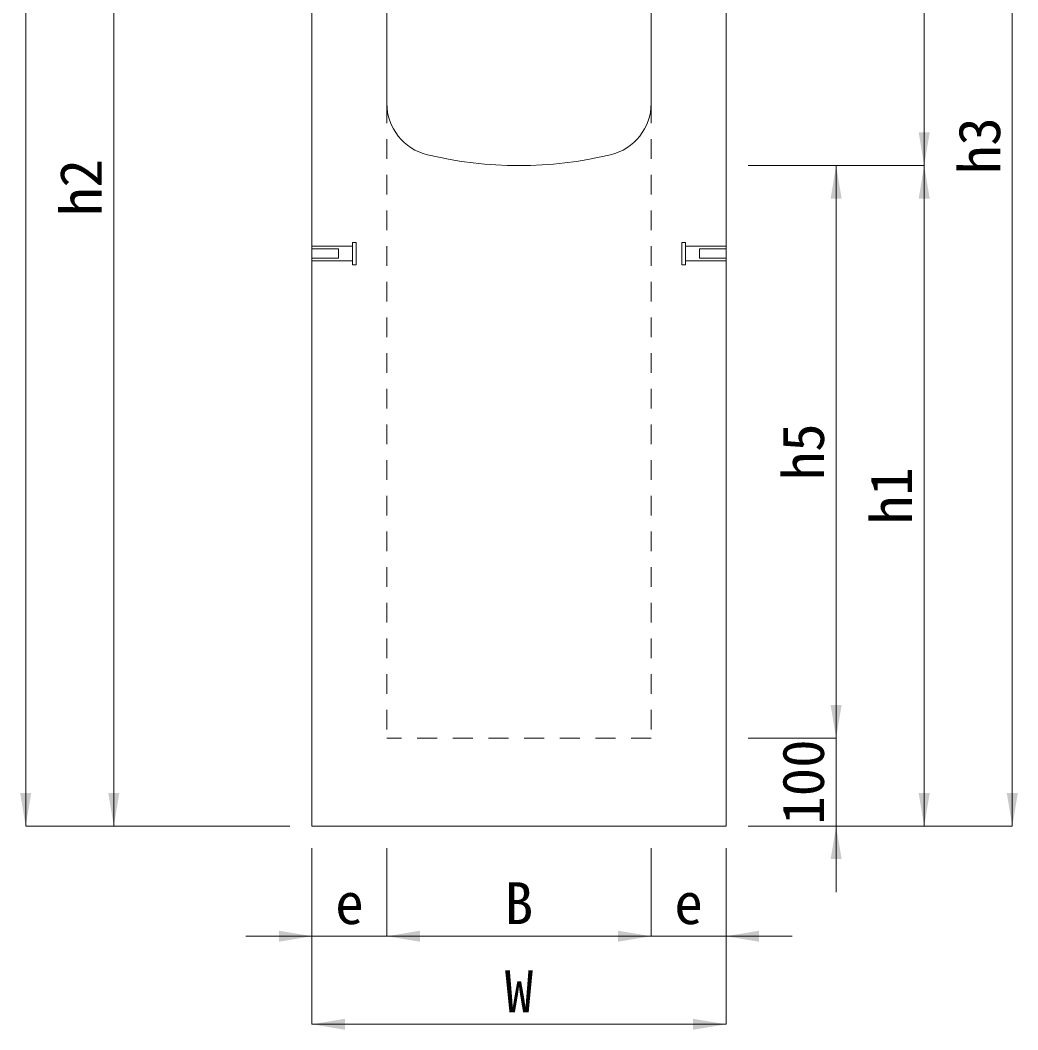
# Model space of a CAD drawing. Units: millimetres at full size; details may follow other scales. Extents: x -36174 to -11409, y 24892 to 47415.
# Drawn here: x -31471 to -30339, y 33688 to 34834 of the extents above; entities that cross this region are included whole.
import ezdxf
from ezdxf.enums import TextEntityAlignment as Align

# ---------------------------------------------------------------- set-up
doc = ezdxf.new("R2010")
doc.units = ezdxf.units.MM
doc.header["$LTSCALE"] = 30
doc.linetypes.add('DASHED', pattern=[7.5, 6, -1.5])
doc.linetypes.add('USER1', pattern=[1.35, 0.75, -0.6])
for name, color, linetype, lineweight in [('寸法線', 7, 'Continuous', 9), ('本体', 2, 'Continuous', 20), ('ｲﾝｻｰﾄ', 3, 'USER1', 9)]:
    doc.layers.add(name, color=color, linetype=linetype, lineweight=lineweight)
doc.styles.add('ＭＳ ゴシック', font='')
doc.styles.get('ＭＳ ゴシック').set_extended_font_data('MS Gothic')

# ---------------------------------------------------------------- blocks, each defined once
blk = doc.blocks.new('filled_arrow')
at = {"color": 0, "linetype": 'Continuous', "lineweight": -2}
blk.add_solid([(7.5, 1.25), (0, 0), (7.5, -1.25)], dxfattribs=at)

msp = doc.modelspace()

# ---------------------------------------------------------------- linework, layer by layer
at = {"layer": '寸法線'}
for p, q in [((-31465.17, 35496.26), (-31465.17, 33919.26)), ((-30345.17, 33919.26), (-30345.17, 35464.26)), ((-31365.17, 35369.26), (-31365.17, 33919.26)), ((-30445.17, 35369.26), (-30445.17, 34669.26)), ((-30645.17, 34669.26), (-30445.17, 34669.26)), ((-30645.17, 34669.26), (-30445.17, 34669.26)), ((-30645.17, 34669.26), (-30545.17, 34669.26)), ((-30545.17, 34019.26), (-30545.17, 34669.26)), ((-30445.17, 34669.26), (-30445.17, 33919.26)), ((-30545.17, 33844.26), (-30545.17, 34094.26)), ((-30645.17, 34019.26), (-30545.17, 34019.26)), ((-30645.17, 34019.26), (-30545.17, 34019.26)), ((-31165.17, 33919.26), (-31465.17, 33919.26)), ((-31165.17, 33919.26), (-31365.17, 33919.26)), ((-30645.17, 33919.26), (-30445.17, 33919.26)), ((-30645.17, 33919.26), (-30345.17, 33919.26)), ((-30645.17, 33919.26), (-30545.17, 33919.26)), ((-31140.17, 33894.26), (-31140.17, 33794.26)), ((-31140.17, 33894.26), (-31140.17, 33694.26)), ((-31055.17, 33894.26), (-31055.17, 33794.26)), ((-31055.17, 33894.26), (-31055.17, 33794.26)), ((-30755.17, 33894.26), (-30755.17, 33794.26)), ((-30755.17, 33894.26), (-30755.17, 33794.26)), ((-30670.17, 33894.26), (-30670.17, 33794.26)), ((-30670.17, 33894.26), (-30670.17, 33694.26)), ((-30980.17, 33794.26), (-31215.17, 33794.26)), ((-30755.17, 33794.26), (-31055.17, 33794.26)), ((-30595.17, 33794.26), (-30830.17, 33794.26)), ((-30670.17, 33694.26), (-31140.17, 33694.26))]:
    msp.add_line(p, q, dxfattribs=at)
at = {"layer": '本体'}
for p, q in [((-31140.17, 33919.26), (-31140.17, 35369.26)), ((-31055.17, 34739.78), (-31055.17, 35369.26)), ((-30755.17, 34739.78), (-30755.17, 35369.26)), ((-30670.17, 35369.26), (-30670.17, 33919.26)), ((-30670.17, 33919.26), (-31140.17, 33919.26))]:
    msp.add_line(p, q, dxfattribs=at)
at = {"layer": '本体', "linetype": 'USER1', "lineweight": 9}
for p, q in [((-31055.17, 34739.78), (-31055.17, 34019.26)), ((-30755.17, 34739.78), (-30755.17, 34019.26)), ((-30755.17, 34019.26), (-31055.17, 34019.26))]:
    msp.add_line(p, q, dxfattribs=at)
at = {"layer": '本体'}
for centre, radius, start, end in [((-30995.17, 34739.78), 60, 180, 256.65771), ((-30815.17, 34739.78), 60, 283.34224, 0), ((-30905.17, 35119.26), 450, 256.65771, 283.34224)]:
    msp.add_arc(centre, radius, start, end, dxfattribs=at)
at = {"layer": 'ｲﾝｻｰﾄ', "linetype": 'DASHED'}
for p, q in [((-31140.17, 34561.01), (-31140.17, 34577.51)), ((-31140.17, 34577.51), (-31094.17, 34577.51)), ((-31140.17, 34574.51), (-31110.17, 34574.51)), ((-31110.17, 34564.01), (-31110.17, 34574.51)), ((-31094.17, 34582.01), (-31090.17, 34582.01)), ((-31094.17, 34556.51), (-31094.17, 34582.01)), ((-31090.17, 34556.51), (-31090.17, 34582.01)), ((-30716.17, 34582.01), (-30720.17, 34582.01)), ((-30720.17, 34556.51), (-30720.17, 34582.01)), ((-30716.17, 34556.51), (-30716.17, 34582.01)), ((-30670.17, 34577.51), (-30716.17, 34577.51)), ((-30700.17, 34564.01), (-30700.17, 34574.51)), ((-30670.17, 34574.51), (-30700.17, 34574.51)), ((-30670.17, 34561.01), (-30670.17, 34577.51)), ((-31140.17, 34564.01), (-31110.17, 34564.01)), ((-31140.17, 34561.01), (-31094.17, 34561.01)), ((-30670.17, 34561.01), (-30716.17, 34561.01)), ((-30670.17, 34564.01), (-30700.17, 34564.01)), ((-31094.17, 34556.51), (-31090.17, 34556.51)), ((-30716.17, 34556.51), (-30720.17, 34556.51))]:
    msp.add_line(p, q, dxfattribs=at)

# ---------------------------------------------------------------- block references
at = {"layer": '寸法線', "xscale": 5, "yscale": 5}
for p, rotation in [((-30445.17, 34669.26), 90), ((-30545.17, 34669.26), 270), ((-30445.17, 34669.26), 270), ((-30545.17, 34019.26), 90), ((-30545.17, 34019.26), 90), ((-31465.17, 33919.26), 90), ((-31365.17, 33919.26), 90), ((-30445.17, 33919.26), 90), ((-30345.17, 33919.26), 90), ((-30545.17, 33919.26), 270), ((-31140.17, 33794.26), 180), ((-30755.17, 33794.26), 180), ((-30755.17, 33794.26), 180), ((-30670.17, 33694.26), 180)]:
    msp.add_blockref('filled_arrow', p, dxfattribs=dict(at, rotation=rotation))
for p in [(-31055.17, 33794.26), (-31055.17, 33794.26), (-30670.17, 33794.26), (-31140.17, 33694.26)]:
    msp.add_blockref('filled_arrow', p, dxfattribs=at)

# ---------------------------------------------------------------- texts
at = {"layer": '寸法線', "style": 'ＭＳ ゴシック'}
for s, p in [('h3', (-30382.67, 34691.76)), ('h2', (-31402.67, 34644.26)), ('h5', (-30582.67, 34344.26)), ('h1', (-30482.67, 34294.26)), ('100', (-30582.67, 33969.26))]:
    msp.add_text(s, height=47.47, rotation=90, dxfattribs=at).set_placement(p, align=Align.MIDDLE_CENTER)
for s, p in [('B', (-30905.17, 33831.76)), ('e', (-31097.67, 33831.76)), ('e', (-30712.67, 33831.76)), ('W', (-30905.17, 33731.76))]:
    msp.add_text(s, height=47.47, dxfattribs=at).set_placement(p, align=Align.MIDDLE_CENTER)

doc.saveas('drawing.dxf')
